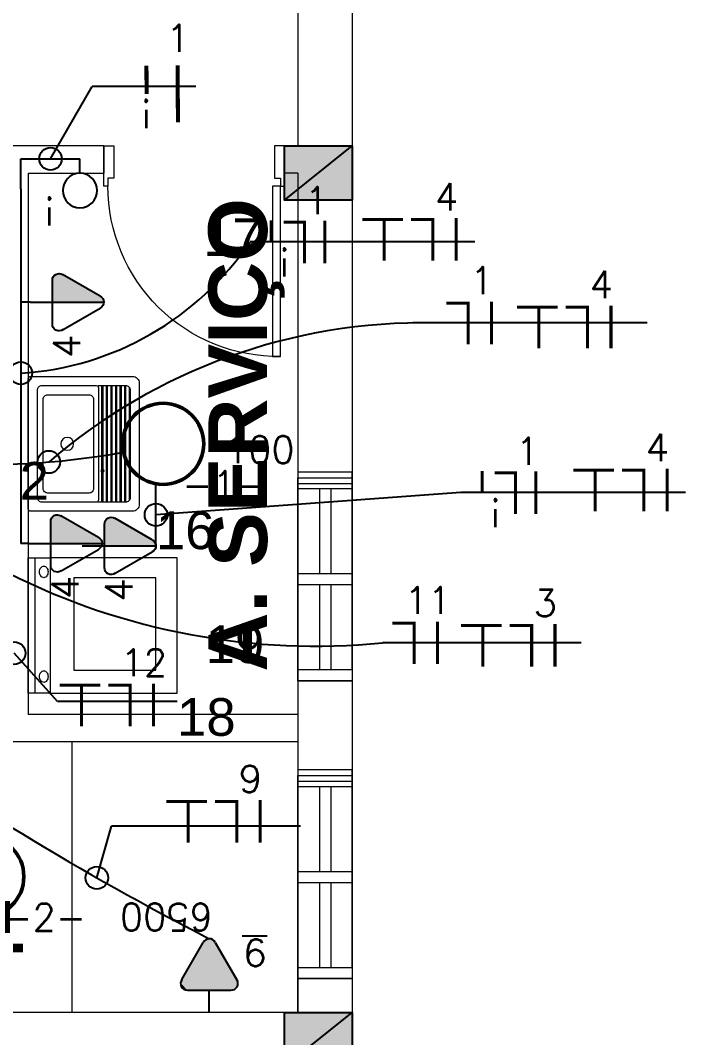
# Model space of a CAD drawing. Header units: millimetres. Extents: x 4360 to 8806, y 1896 to 3880.
# Drawn here: x 4435.689 to 4438.636, y 1940.1 to 1944.608 of the extents above; entities that cross this region are included whole.
import ezdxf
from ezdxf.enums import TextEntityAlignment as Align

# ---------------------------------------------------------------- set-up
doc = ezdxf.new("R2010")
doc.units = ezdxf.units.MM
doc.linetypes.add('ACAD_ISO03W100', pattern=[30, 12, -18])
doc.linetypes.add('Contínuo', pattern=[0])
for name, color, linetype, lineweight in [('C-Moveis', 7, 'Continuous', 5), ('C-Paredes-Acessorios', 20, 'Continuous', 5), ('C-Peças-Diversos', 7, 'Continuous', 5), ('C-Portas', 7, 'Continuous', 5), ('C-Texto', 4, 'Continuous', 9), ('ILUMINAÇÃO', 1, 'Contínuo', 50), ('TOMADAS', 1, 'Continuous', 25)]:
    doc.layers.add(name, color=color, linetype=linetype, lineweight=lineweight)
doc.layers.add('C-Pilares', color=7, linetype='Continuous', plot=False)
for name, color, linetype in [('CIRCUITOS', 255, 'Continuous'), ('Eletrodutos', 4, 'Continuous'), ('INTERRUPTORES', 1, 'Continuous')]:
    doc.layers.add(name, color=color, linetype=linetype)
doc.styles.add('BOLD', font='arialbd.ttf')
doc.styles.add('RomanS', font='romans.shx')
doc.styles.get("Standard").update_dxf_attribs({"font": 'arial.ttf'})

# ---------------------------------------------------------------- blocks, each defined once
blk = doc.blocks.new('tanque_05')
for p, q in [((-0.2585, -0.3249), (0.2585, -0.3249)), ((0.2585, -0.331), (-0.2585, -0.331)), ((-0.2585, -0.3452), (0.2585, -0.3452)), ((0.2585, -0.3513), (-0.2585, -0.3513)), ((-0.2585, -0.3654), (0.2585, -0.3654)), ((0.2585, -0.3715), (-0.2585, -0.3715)), ((-0.2585, -0.3857), (0.2585, -0.3857)), ((0.2585, -0.3918), (-0.2585, -0.3918)), ((-0.2585, -0.406), (0.2585, -0.406)), ((0.2585, -0.4121), (-0.2585, -0.4121)), ((-0.2585, -0.4263), (0.2585, -0.4263)), ((-0.251, -0.4465), (0.251, -0.4465))]:
    blk.add_line(p, q)
for points in [[(-0.2686, -0.4916), (0.2686, -0.4916, 0.414214), (0.299, -0.4612), (0.299, -0.0101, 0.414214), (0.2889, 0), (-0.2889, 0, 0.414214), (-0.299, -0.0101), (-0.299, -0.4612, 0.414214)], [(-0.1977, -0.2889), (0.1977, -0.2889, 0.414214), (0.2179, -0.2686), (0.2179, -0.0862, 0.414214), (0.1977, -0.0659), (-0.1977, -0.0659, 0.414214), (-0.2179, -0.0862), (-0.2179, -0.2686, 0.414214)]]:
    blk.add_lwpolyline(points, format="xyb", close=True)
for points in [[(0.2585, -0.2807), (0.2585, -0.0608, 0.414214), (0.2382, -0.0405), (-0.2382, -0.0405, 0.414214), (-0.2585, -0.0608), (-0.2585, -0.2807)], [(-0.2585, -0.2822), (-0.2585, -0.3006, 0.414214), (-0.2484, -0.3107), (-0.2357, -0.3107), (0.2342, -0.3107), (0.2484, -0.3107, 0.414214), (0.2585, -0.3006), (0.2585, -0.2822)], [(-0.2585, -0.3092), (-0.2585, -0.4308, 0.414214), (-0.2382, -0.4511), (0.2382, -0.4511, 0.414214), (0.2585, -0.4308), (0.2585, -0.3092, 0.414214)]]:
    blk.add_lwpolyline(points, format="xyb")
blk.add_lwpolyline([(0.2584, -0.4323), (-0.2584, -0.4323)])
blk.add_circle((0, -0.1723), 0.0284)
blk = doc.blocks.new('maq. lavar _01')
for p, q in [((0.0331, 0.2953), (0.0331, -0.3042)), ((0.1305, 0.2953), (0.0331, 0.2953)), ((0.0631, 0.2953), (0.0631, -0.3042)), ((0.1305, 0.2953), (0.692, 0.2953)), ((0.1305, -0.3042), (0.1305, 0.2953)), ((0.692, 0.2953), (0.692, -0.3042)), ((0.0331, -0.3042), (0.1305, -0.3042)), ((0.692, -0.3042), (0.1305, -0.3042)), ((0.6478, -0.3042), (0.6321, -0.3042))]:
    blk.add_line(p, q)
for points in [[(0.1017, 0.2468, 0.130158), (0.0948, 0.245, 0.106469), (0.0884, 0.2392, 0.084248), (0.0844, 0.2312, 0.073281), (0.0829, 0.221, 0.073281), (0.0844, 0.2108, 0.084248), (0.0884, 0.2028, 0.106469), (0.0948, 0.197, 0.130158), (0.1017, 0.1952, 0.130158), (0.1085, 0.197, 0.106469), (0.1149, 0.2028, 0.084248), (0.1189, 0.2108, 0.073281), (0.1204, 0.221, 0.073281), (0.1189, 0.2312, 0.084248), (0.1149, 0.2392, 0.106469), (0.1085, 0.245, 0.130158)], [(0.1017, -0.217, 0.130158), (0.0948, -0.2188, 0.106469), (0.0884, -0.2246, 0.084248), (0.0844, -0.2326, 0.073281), (0.0829, -0.2428, 0.073281), (0.0844, -0.253, 0.084248), (0.0884, -0.261, 0.106469), (0.0948, -0.2668, 0.130158), (0.1017, -0.2686, 0.130158), (0.1085, -0.2668, 0.106469), (0.1149, -0.261, 0.084248), (0.1189, -0.253, 0.073281), (0.1204, -0.2428, 0.073281), (0.1189, -0.2326, 0.084248), (0.1149, -0.2246, 0.106469), (0.1085, -0.2188, 0.130158)]]:
    blk.add_lwpolyline(points, format="xyb", close=True)
blk.add_lwpolyline([(0.2353, -0.217), (0.2353, 0.1929), (0.5986, 0.1929), (0.5986, -0.217)], close=True)
blk = doc.blocks.new('d9-2')
at = {"layer": 'C-Portas'}
for p, q in [((-0.06, 0.2), (-0.06, 1.05)), ((-0.06, 1.05), (-0.02, 1.05)), ((-0.02, 1.05), (-0.02, 0.2)), ((-0.88, 0.2), (-0.9, 0.2)), ((-0.9, 0.2), (-0.9, 0)), ((-0.88, 0.16), (-0.88, 0.2)), ((-0.85, 0.16), (-0.88, 0.16)), ((-0.85, 0), (-0.85, 0.16)), ((-0.02, 0.2), (-0.06, 0.2)), ((-0.05, 0), (-0.05, 0.16)), ((-0.05, 0.16), (-0.02, 0.16)), ((-0.02, 0.16), (-0.02, 0.2)), ((-0.02, 0.2), (0, 0.2)), ((0, 0.2), (0, 0)), ((-0.9, 0), (-0.85, 0)), ((0, 0), (-0.05, 0))]:
    blk.add_line(p, q, dxfattribs=at)
blk.add_arc((-0.0299, 0.2), 0.8501, 89.3299, 180, dxfattribs=at)
blk = doc.blocks.new('A$C2A3D30EB')
at = {"layer": 'C-Pilares'}
for color, points in [(6, [(0, 0), (24, 30), (0, 30)]), (6, [(24, 30), (0, 30), (0, 0)]), (135, [(24, 30), (0, 0), (24, 0)])]:
    blk.add_hatch(color=color, dxfattribs=at).paths.add_polyline_path(points)
blk.add_line((24, 30), (0, 0), dxfattribs=at)
at = {"layer": 'C-Pilares', "color": 7}
blk.add_lwpolyline([(0, 0), (24, 0), (24, 30), (0, 30)], close=True, dxfattribs=at)
blk = doc.blocks.new('A$C0BD3781F')
blk.add_circle((0.36, 0.36), 0.36)
at = {"style": 'RomanS', "flags": 8}
for tag, p in [('001', (0.1884, 0.4722)), ('009', (0.5021, 0.4744)), ('020', (0.3557, 0.2322))]:
    blk.add_attdef(tag, text='', height=0.16, dxfattribs=at).set_placement(p, align=Align.MIDDLE_CENTER)
blk = doc.blocks.new('Ir1s01')
blk.add_circle((0, 1.017), 1.017)
at = {"style": 'RomanS', "flags": 8}
blk.add_attdef('009', text='', height=1.6, dxfattribs=at).set_placement((1.811, 2.295), align=Align.MIDDLE_CENTER)
blk = doc.blocks.new('TEMED02')
for p, q in [((0, 1.32), (0, 4.36)), ((-1.617, 1.949), (-0.353, 4.139)), ((0.353, 4.139), (1.631, 1.925)), ((-1.297, 1.32), (1.28, 1.32)), ((0, 0), (0, 1.32))]:
    blk.add_line(p, q)
for centre, start, end in [((0, 3.967), 26.04787, 153.95213), ((-1.302, 1.713), 143.13324, 270.77697), ((1.3, 1.713), 267.18113, 32.56886)]:
    blk.add_arc(centre, 0.393, start, end)
at = {"linetype": 'Continuous'}
for points in [[(0, 4.36), (1.631, 1.925), (0.208, 4.3)], [(1.631, 1.925), (0, 4.36), (1.693, 1.721)], [(0, 1.32), (1.693, 1.721), (0, 4.36)], [(0.353, 4.139), (0.208, 4.3), (1.631, 1.925)], [(1.693, 1.721), (0, 1.32), (1.64, 1.516)], [(1.28, 1.32), (1.64, 1.516), (0, 1.32)], [(1.64, 1.516), (1.28, 1.32), (1.487, 1.367)]]:
    blk.add_solid(points, dxfattribs=at)
at = {"style": 'RomanS', "flags": 8}
for tag, p in [('020', (-4.961, 2.195)), ('001', (3.391, 2.166))]:
    blk.add_attdef(tag, text='', height=1.6, dxfattribs=at).set_placement(p, align=Align.MIDDLE_CENTER)
blk = doc.blocks.new('TEALT03')
for p, q in [((-1.617, 1.949), (-0.353, 4.139)), ((0.353, 4.139), (1.631, 1.925)), ((-1.297, 1.32), (1.28, 1.32)), ((0, 0), (0, 1.32))]:
    blk.add_line(p, q)
for centre, start, end in [((0, 3.967), 26.04787, 153.95213), ((-1.302, 1.713), 143.13324, 270.77697), ((1.3, 1.713), 267.18113, 32.56886)]:
    blk.add_arc(centre, 0.393, start, end)
at = {"linetype": 'Continuous'}
for points in [[(-0.353, 4.139), (1.64, 1.516), (-0.208, 4.3)], [(-0.208, 4.3), (1.693, 1.721), (0, 4.36)], [(1.693, 1.721), (-0.208, 4.3), (1.64, 1.516)], [(0, 4.36), (1.631, 1.925), (0.208, 4.3)], [(1.631, 1.925), (0, 4.36), (1.693, 1.721)], [(0.353, 4.139), (0.208, 4.3), (1.631, 1.925)], [(-1.617, 1.949), (1.487, 1.367), (-0.353, 4.139)], [(1.64, 1.516), (-0.353, 4.139), (1.487, 1.367)], [(-1.694, 1.75), (1.28, 1.32), (-1.617, 1.949)], [(1.487, 1.367), (-1.617, 1.949), (1.28, 1.32)], [(1.28, 1.32), (-1.694, 1.75), (-1.307, 1.32)], [(-1.655, 1.54), (-1.307, 1.32), (-1.694, 1.75)], [(-1.307, 1.32), (-1.655, 1.54), (-1.512, 1.381)]]:
    blk.add_solid(points, dxfattribs=at)
at = {"style": 'RomanS', "flags": 8}
for tag, p in [('020', (-4.819, 2.032)), ('001', (3.506, 2.072))]:
    blk.add_attdef(tag, text='', height=1.6, dxfattribs=at).set_placement(p, align=Align.MIDDLE_CENTER)
blk = doc.blocks.new('FNT')
at = {"const_width": 0.24}
for points in [[(0.12, 1.68), (0.12, -1.68)], [(1.84, 1.56), (3.68, 1.56)], [(4.32, 1.56), (7.52, 1.56)], [(1.96, 1.44), (1.96, -1.68)], [(5.8, 1.44), (5.8, -1.68)]]:
    blk.add_lwpolyline(points, dxfattribs=at)
at = {"style": 'RomanS', "flags": 8}
blk.add_attdef('001', text='', height=1.6, dxfattribs=at).set_placement((0.888, 3.343), align=Align.MIDDLE_CENTER)
blk = doc.blocks.new('A$C27EA2FDF')
at = {"const_width": 0.009}
for points in [[(0.0398, 0.126), (0.0398, 0)], [(0.1043, 0.1215), (0.1733, 0.1215)], [(0.1088, 0.117), (0.1088, 0)]]:
    blk.add_lwpolyline(points, dxfattribs=at)
at = {"style": 'RomanS', "flags": 8}
blk.add_attdef('001', text='', height=0.06, dxfattribs=at).set_placement((0.0686, 0.1884), align=Align.MIDDLE_CENTER)
blk = doc.blocks.new('FNR')
at = {"const_width": 0.24}
for points in [[(0.12, 1.68), (0.12, -1.68)], [(1.72, 1.68), (1.72, -1.68)], [(1.76, 1.56), (3.36, 1.56)], [(4.348, 1.697), (4.348, 0.017)]]:
    blk.add_lwpolyline(points, dxfattribs=at)
at = {"style": 'RomanS', "flags": 8}
for tag, p in [('001', (0.787, 3.267)), ('009', (4.35, -1.654))]:
    blk.add_attdef(tag, text='', height=1.6, dxfattribs=at).set_placement(p, align=Align.MIDDLE_CENTER)
blk = doc.blocks.new('A$C3508442B')
at = {"const_width": 0.024}
for points in [[(0.2619, 0.2242), (0.5919, 0.1608)], [(0.2272, 0.0435), (0.3922, 0.0118)]]:
    blk.add_lwpolyline(points, dxfattribs=at)
at = {"style": 'RomanS', "flags": 8}
for tag, p in [('009', (0.6337, 0.3286)), ('001', (0.1047, 0.2577))]:
    blk.add_attdef(tag, text='', height=0.16, rotation=79, dxfattribs=at).set_placement(p, align=Align.MIDDLE_CENTER)

msp = doc.modelspace()

# ---------------------------------------------------------------- linework, layer by layer
at = {"layer": 'C-Paredes-Acessorios'}
for p, q in [((4437.15851, 1949.63158), (4437.15851, 1940.21158)), ((4437.15851, 1949.63158), (4437.15851, 1940.21158)), ((4436.91851, 1949.39158), (4436.91851, 1944.05158)), ((4436.05851, 1944.05158), (4435.6039, 1944.05158)), ((4436.05851, 1944.05158), (4435.6039, 1944.05158)), ((4436.05851, 1944.05158), (4436.05851, 1943.93158)), ((4437.15851, 1944.05158), (4436.85851, 1944.05158)), ((4436.85851, 1944.05158), (4436.85851, 1943.93158)), ((4437.15851, 1944.05158), (4436.91851, 1944.05158)), ((4435.7239, 1943.93158), (4435.7239, 1941.53158)), ((4435.7239, 1943.93158), (4436.05851, 1943.93158)), ((4435.7239, 1943.93158), (4435.7239, 1941.53158)), ((4435.7239, 1943.93158), (4436.05851, 1943.93158)), ((4436.91851, 1943.93158), (4436.85851, 1943.93158)), ((4436.91851, 1943.93158), (4436.91851, 1941.28658)), ((4436.91851, 1943.81158), (4436.91851, 1941.28658)), ((4436.91851, 1942.58158), (4437.15851, 1942.58158)), ((4436.91851, 1942.58158), (4437.15851, 1942.58158)), ((4436.91851, 1942.58158), (4437.15851, 1942.58158)), ((4436.91851, 1942.58158), (4437.15851, 1942.58158)), ((4436.91851, 1942.58158), (4437.15851, 1942.58158)), ((4436.91851, 1941.73158), (4436.91851, 1942.58158)), ((4436.91851, 1942.58158), (4437.15851, 1942.58158)), ((4436.91851, 1942.58158), (4437.15851, 1942.58158)), ((4436.91851, 1942.58158), (4437.15851, 1942.58158)), ((4436.91851, 1942.58158), (4437.15851, 1942.58158)), ((4436.91851, 1942.58158), (4437.15851, 1942.58158)), ((4436.91851, 1942.58158), (4437.15851, 1942.58158)), ((4436.91851, 1941.73158), (4436.91851, 1942.58158)), ((4436.91851, 1942.58158), (4437.15851, 1942.58158)), ((4437.15851, 1941.73158), (4437.15851, 1942.58158)), ((4437.15851, 1941.73158), (4437.15851, 1942.58158)), ((4436.91851, 1942.55658), (4437.15851, 1942.55658)), ((4436.91851, 1942.55658), (4437.15851, 1942.55658)), ((4437.01351, 1941.75658), (4437.01351, 1941.73158)), ((4437.01351, 1941.75658), (4437.01351, 1941.73158)), ((4437.06351, 1941.75658), (4437.06351, 1941.73158)), ((4437.06351, 1941.75658), (4437.06351, 1941.73158)), ((4436.91851, 1941.70658), (4436.91851, 1941.70658)), ((4436.91851, 1941.70658), (4436.91851, 1941.70658)), ((4436.91851, 1941.68158), (4437.15851, 1941.68158)), ((4436.91851, 1941.68158), (4437.15851, 1941.68158)), ((4436.91851, 1941.68158), (4437.15851, 1941.68158)), ((4436.91851, 1941.68158), (4437.15851, 1941.68158)), ((4436.91851, 1941.68158), (4437.15851, 1941.68158)), ((4436.91851, 1941.68158), (4437.15851, 1941.68158)), ((4436.91851, 1941.68158), (4437.15851, 1941.68158)), ((4436.91851, 1941.68158), (4437.15851, 1941.68158)), ((4436.91851, 1941.68158), (4437.15851, 1941.68158)), ((4436.91851, 1941.68158), (4437.15851, 1941.68158)), ((4436.91851, 1941.68158), (4437.15851, 1941.68158)), ((4436.91851, 1941.68158), (4437.15851, 1941.68158)), ((4436.91851, 1941.68158), (4437.15851, 1941.68158)), ((4436.91851, 1941.68158), (4437.15851, 1941.68158)), ((4436.91851, 1941.68158), (4437.15851, 1941.68158)), ((4436.91851, 1941.68158), (4437.15851, 1941.68158)), ((4436.91851, 1941.68158), (4437.15851, 1941.68158)), ((4436.91851, 1941.68158), (4437.15851, 1941.68158)), ((4436.91851, 1941.68158), (4437.15851, 1941.68158)), ((4436.91851, 1941.68158), (4437.15851, 1941.68158)), ((4436.91851, 1941.68158), (4437.15851, 1941.68158)), ((4436.91851, 1941.68158), (4437.15851, 1941.68158)), ((4436.91851, 1941.68158), (4437.15851, 1941.68158)), ((4436.91851, 1941.68158), (4437.15851, 1941.68158)), ((4436.91851, 1941.68158), (4437.15851, 1941.68158)), ((4436.91851, 1941.68158), (4437.15851, 1941.68158)), ((4436.91851, 1941.68158), (4437.15851, 1941.68158)), ((4436.91851, 1941.68158), (4437.15851, 1941.68158)), ((4436.91851, 1941.68158), (4437.15851, 1941.68158)), ((4436.91851, 1941.68158), (4437.15851, 1941.68158)), ((4436.91851, 1941.68158), (4437.15851, 1941.68158)), ((4436.91851, 1941.68158), (4437.15851, 1941.68158)), ((4436.91851, 1941.68158), (4437.15851, 1941.68158)), ((4436.91851, 1941.68158), (4437.15851, 1941.68158)), ((4437.15851, 1941.70658), (4437.15851, 1941.70658)), ((4437.15851, 1941.70658), (4437.15851, 1941.70658)), ((4437.15851, 1941.70658), (4437.15851, 1941.70658)), ((4437.15851, 1941.70658), (4437.15851, 1941.70658)), ((4437.15851, 1941.70658), (4437.15851, 1941.70658)), ((4437.15851, 1941.70658), (4437.15851, 1941.70658)), ((4437.15851, 1941.70658), (4437.15851, 1941.70658)), ((4437.15851, 1941.70658), (4437.15851, 1941.70658)), ((4437.15851, 1941.70658), (4437.15851, 1941.70658)), ((4437.15851, 1941.70658), (4437.15851, 1941.70658)), ((4437.15851, 1941.70658), (4437.15851, 1941.70658)), ((4437.15851, 1941.70658), (4437.15851, 1941.70658)), ((4436.91851, 1941.53158), (4435.7239, 1941.53158)), ((4436.91851, 1941.53158), (4435.7239, 1941.53158)), ((4436.91851, 1941.41158), (4433.07851, 1941.41158)), ((4436.91851, 1941.41158), (4433.07851, 1941.41158)), ((4435.91851, 1940.21158), (4435.91851, 1941.41158)), ((4435.91851, 1940.21158), (4435.91851, 1941.41158)), ((4436.91851, 1941.26158), (4437.15851, 1941.26158)), ((4436.91851, 1941.26158), (4437.15851, 1941.26158)), ((4436.91851, 1941.26158), (4437.15851, 1941.26158)), ((4436.91851, 1941.26158), (4437.15851, 1941.26158)), ((4436.91851, 1941.26158), (4437.15851, 1941.26158)), ((4436.91851, 1940.41158), (4436.91851, 1941.26158)), ((4436.91851, 1941.26158), (4437.15851, 1941.26158)), ((4436.91851, 1941.26158), (4437.15851, 1941.26158)), ((4436.91851, 1941.26158), (4437.15851, 1941.26158)), ((4436.91851, 1941.26158), (4437.15851, 1941.26158)), ((4436.91851, 1941.26158), (4437.15851, 1941.26158)), ((4436.91851, 1941.26158), (4437.15851, 1941.26158)), ((4436.91851, 1940.41158), (4436.91851, 1941.26158)), ((4436.91851, 1941.26158), (4437.15851, 1941.26158)), ((4436.91851, 1941.23658), (4436.91851, 1940.21158)), ((4436.91851, 1941.23658), (4437.15851, 1941.23658)), ((4436.91851, 1941.23658), (4436.91851, 1940.21158)), ((4436.91851, 1941.23658), (4437.15851, 1941.23658)), ((4437.15851, 1940.41158), (4437.15851, 1941.26158)), ((4437.15851, 1940.41158), (4437.15851, 1941.26158)), ((4437.15851, 1941.23658), (4437.15851, 1938.89658)), ((4437.15851, 1941.23658), (4437.15851, 1938.89658)), ((4437.01351, 1940.43658), (4437.01351, 1940.41158)), ((4437.01351, 1940.43658), (4437.01351, 1940.41158)), ((4437.06351, 1940.43658), (4437.06351, 1940.41158)), ((4437.06351, 1940.43658), (4437.06351, 1940.41158)), ((4436.91851, 1940.38658), (4436.91851, 1940.38658)), ((4436.91851, 1940.38658), (4436.91851, 1940.38658)), ((4437.15851, 1940.38658), (4437.15851, 1940.38658)), ((4437.15851, 1940.38658), (4437.15851, 1940.38658)), ((4437.15851, 1940.38658), (4437.15851, 1940.38658)), ((4437.15851, 1940.38658), (4437.15851, 1940.38658)), ((4437.15851, 1940.38658), (4437.15851, 1940.38658)), ((4437.15851, 1940.38658), (4437.15851, 1940.38658)), ((4437.15851, 1940.38658), (4437.15851, 1940.38658)), ((4437.15851, 1940.38658), (4437.15851, 1940.38658)), ((4437.15851, 1940.38658), (4437.15851, 1940.38658)), ((4437.15851, 1940.38658), (4437.15851, 1940.38658)), ((4437.15851, 1940.38658), (4437.15851, 1940.38658)), ((4437.15851, 1940.38658), (4437.15851, 1940.38658)), ((4436.91851, 1940.21158), (4436.91851, 1940.36158)), ((4436.91851, 1940.36158), (4437.15851, 1940.36158)), ((4436.91851, 1940.36158), (4437.15851, 1940.36158)), ((4436.91851, 1940.36158), (4437.15851, 1940.36158)), ((4436.91851, 1940.36158), (4437.15851, 1940.36158)), ((4436.91851, 1940.36158), (4437.15851, 1940.36158)), ((4436.91851, 1940.36158), (4437.15851, 1940.36158)), ((4436.91851, 1940.36158), (4437.15851, 1940.36158)), ((4436.91851, 1940.36158), (4437.15851, 1940.36158)), ((4436.91851, 1940.36158), (4437.15851, 1940.36158)), ((4436.91851, 1940.36158), (4437.15851, 1940.36158)), ((4436.91851, 1940.36158), (4437.15851, 1940.36158)), ((4436.91851, 1940.36158), (4437.15851, 1940.36158)), ((4436.91851, 1940.36158), (4437.15851, 1940.36158)), ((4436.91851, 1940.36158), (4437.15851, 1940.36158)), ((4436.91851, 1940.36158), (4437.15851, 1940.36158)), ((4436.91851, 1940.36158), (4437.15851, 1940.36158)), ((4436.91851, 1940.36158), (4437.15851, 1940.36158)), ((4436.91851, 1940.21158), (4436.91851, 1940.36158)), ((4436.91851, 1940.36158), (4437.15851, 1940.36158)), ((4436.91851, 1940.36158), (4437.15851, 1940.36158)), ((4436.91851, 1940.36158), (4437.15851, 1940.36158)), ((4436.91851, 1940.36158), (4437.15851, 1940.36158)), ((4436.91851, 1940.36158), (4437.15851, 1940.36158)), ((4436.91851, 1940.36158), (4437.15851, 1940.36158)), ((4436.91851, 1940.36158), (4437.15851, 1940.36158)), ((4436.91851, 1940.36158), (4437.15851, 1940.36158)), ((4436.91851, 1940.36158), (4437.15851, 1940.36158)), ((4436.91851, 1940.36158), (4437.15851, 1940.36158)), ((4436.91851, 1940.36158), (4437.15851, 1940.36158)), ((4436.91851, 1940.36158), (4437.15851, 1940.36158)), ((4436.91851, 1940.36158), (4437.15851, 1940.36158)), ((4436.91851, 1940.36158), (4437.15851, 1940.36158)), ((4436.91851, 1940.36158), (4437.15851, 1940.36158)), ((4436.91851, 1940.36158), (4437.15851, 1940.36158)), ((4436.91851, 1940.36158), (4437.15851, 1940.36158)), ((4436.91851, 1940.21158), (4433.07851, 1940.21158)), ((4436.91851, 1940.21158), (4433.31851, 1940.21158)), ((4436.91851, 1940.21158), (4435.81851, 1940.21158)), ((4436.91851, 1940.21158), (4435.81851, 1940.21158))]:
    msp.add_line(p, q, dxfattribs=at)
at = {"layer": 'C-Paredes-Acessorios', "linetype": 'ACAD_ISO03W100'}
for p, q in [((4437.01351, 1942.53158), (4437.01351, 1942.15658)), ((4437.01351, 1942.53158), (4437.01351, 1942.15658)), ((4437.06351, 1942.53158), (4437.06351, 1942.15658)), ((4437.06351, 1942.53158), (4437.06351, 1942.15658)), ((4437.01351, 1942.10658), (4437.01351, 1941.73158)), ((4437.01351, 1942.10658), (4437.01351, 1941.73158)), ((4437.06351, 1942.10658), (4437.06351, 1941.73158)), ((4437.06351, 1942.10658), (4437.06351, 1941.73158)), ((4437.01351, 1941.21158), (4437.01351, 1940.83658)), ((4437.01351, 1941.21158), (4437.01351, 1940.83658)), ((4437.06351, 1941.21158), (4437.06351, 1940.83658)), ((4437.06351, 1941.21158), (4437.06351, 1940.83658)), ((4437.01351, 1940.78658), (4437.01351, 1940.41158)), ((4437.01351, 1940.78658), (4437.01351, 1940.41158)), ((4437.06351, 1940.78658), (4437.06351, 1940.41158)), ((4437.06351, 1940.78658), (4437.06351, 1940.41158))]:
    msp.add_line(p, q, dxfattribs=at)
at = {"layer": 'C-Paredes-Acessorios', "color": 3}
for points in [[(4437.15851, 1942.55658), (4437.15851, 1942.60658), (4436.91851, 1942.60658), (4436.91851, 1942.55658)], [(4437.15851, 1942.55658), (4437.15851, 1942.55658), (4437.15851, 1942.60658), (4436.91851, 1942.60658), (4436.91851, 1942.55658)], [(4437.15851, 1942.55658), (4437.15851, 1942.60658), (4436.91851, 1942.60658), (4436.91851, 1942.55658)], [(4437.15851, 1942.55658), (4437.15851, 1942.55658), (4437.15851, 1942.60658), (4436.91851, 1942.60658), (4436.91851, 1942.55658)], [(4437.15851, 1941.23658), (4437.15851, 1941.28658), (4436.91851, 1941.28658), (4436.91851, 1941.23658)], [(4437.15851, 1941.23658), (4437.15851, 1941.23658), (4437.15851, 1941.28658), (4436.91851, 1941.28658), (4436.91851, 1941.23658)], [(4437.15851, 1941.23658), (4437.15851, 1941.28658), (4436.91851, 1941.28658), (4436.91851, 1941.23658)], [(4437.15851, 1941.23658), (4437.15851, 1941.23658), (4437.15851, 1941.28658), (4436.91851, 1941.28658), (4436.91851, 1941.23658)]]:
    msp.add_lwpolyline(points, dxfattribs=at)
for points in [[(4436.91851, 1942.58158), (4437.15851, 1942.58158), (4437.15851, 1942.53158), (4436.91851, 1942.53158)], [(4436.91851, 1942.58158), (4437.15851, 1942.58158), (4437.15851, 1942.53158), (4436.91851, 1942.53158)], [(4436.91851, 1942.15658), (4437.15851, 1942.15658), (4437.15851, 1942.10658), (4436.91851, 1942.10658)], [(4436.91851, 1942.15658), (4437.15851, 1942.15658), (4437.15851, 1942.10658), (4436.91851, 1942.10658)], [(4436.91851, 1941.73158), (4437.15851, 1941.73158), (4437.15851, 1941.68158), (4436.91851, 1941.68158)], [(4436.91851, 1941.73158), (4437.15851, 1941.73158), (4437.15851, 1941.68158), (4436.91851, 1941.68158)], [(4436.91851, 1941.26158), (4437.15851, 1941.26158), (4437.15851, 1941.21158), (4436.91851, 1941.21158)], [(4436.91851, 1941.26158), (4437.15851, 1941.26158), (4437.15851, 1941.21158), (4436.91851, 1941.21158)], [(4436.91851, 1940.83658), (4437.15851, 1940.83658), (4437.15851, 1940.78658), (4436.91851, 1940.78658)], [(4436.91851, 1940.83658), (4437.15851, 1940.83658), (4437.15851, 1940.78658), (4436.91851, 1940.78658)], [(4436.91851, 1940.41158), (4437.15851, 1940.41158), (4437.15851, 1940.36158), (4436.91851, 1940.36158)], [(4436.91851, 1940.41158), (4437.15851, 1940.41158), (4437.15851, 1940.36158), (4436.91851, 1940.36158)]]:
    msp.add_lwpolyline(points, close=True, dxfattribs=at)
at = {"layer": 'CIRCUITOS'}
for p, q in [((4435.82179, 1943.99442), (4436.00654, 1944.31458)), ((4436.46605, 1944.31458), (4436.00654, 1944.31458)), ((4437.70153, 1943.62605), (4436.70546, 1943.62605)), ((4438.46568, 1943.26737), (4437.42747, 1943.26737)), ((4437.63978, 1942.51536), (4436.2894, 1942.41693)), ((4438.63585, 1942.51536), (4437.63978, 1942.51536)), ((4438.1727, 1941.84951), (4437.29351, 1941.84951)), ((4435.85367, 1941.58981), (4435.66093, 1941.80367)), ((4436.38329, 1941.58981), (4435.85367, 1941.58981))]:
    msp.add_line(p, q, dxfattribs=at)
at = {"layer": 'CIRCUITOS', "linetype": 'Continuous'}
for p in [(4436.02779, 1940.80875), (4436.92966, 1941.03735)]:
    msp.add_line(p, (4436.09256, 1941.03735), dxfattribs=at)
at = {"layer": 'CIRCUITOS'}
for centre in [(4435.82179, 1943.99442), (4435.69096, 1943.04456), (4435.81481, 1942.65103), (4436.2894, 1942.41693), (4435.66093, 1941.80367), (4436.02779, 1940.80875)]:
    msp.add_circle(centre, 0.05, dxfattribs=at)
for centre, radius, start, end in [((4435.60652, 1944.36761), 1.32574, 273.65158, 325.98844), ((4437.47368, 1940.72851), 2.53928, 88.95709, 130.7898), ((4436.99837, 1944.86447), 3.02937, 243.27961, 275.59096)]:
    msp.add_arc(centre, radius, start, end, dxfattribs=at)
at = {"layer": 'Eletrodutos'}
for p, q in [((4435.69096, 1943.86122), (4435.69096, 1943.99442)), ((4435.69096, 1943.99442), (4435.95262, 1943.99442)), ((4435.95262, 1943.93158), (4435.95262, 1943.99442)), ((4435.69096, 1943.86122), (4435.69096, 1942.29039)), ((4435.73138, 1943.35954), (4435.69096, 1943.35954)), ((4436.2894, 1942.27945), (4436.2894, 1942.55442)), ((4435.7239, 1942.29039), (4435.69096, 1942.29039))]:
    msp.add_line(p, q, dxfattribs=at)
for centre, radius, start, end in [((4442.83418, 1952.75798), 13.75177, 226.888744, 242.693976), ((4435.53496, 1946.04214), 3.40264, 254.90594, 280.3288)]:
    msp.add_arc(centre, radius, start, end, dxfattribs=at)
at = {"layer": 'TOMADAS'}
msp.add_line((4436.78149, 1940.55033), (4436.67121, 1940.55033), dxfattribs=at)

# ---------------------------------------------------------------- block references
at = {"layer": 'C-Moveis', "xscale": -1, "rotation": 180}
msp.add_blockref('maq. lavar _01', (4435.69081, 1941.92151), dxfattribs=at)
msp.add_blockref('maq. lavar _01', (4435.69081, 1941.92151), dxfattribs=at)
at = {"layer": 'C-Paredes-Acessorios', "xscale": -0.01, "yscale": 0.01, "zscale": 0.01, "rotation": 90}
for p in [(4437.15851, 1944.05158), (4437.15851, 1944.05158), (4437.15851, 1940.21158), (4437.15851, 1940.21158)]:
    msp.add_blockref('A$C2A3D30EB', p, dxfattribs=at)
at = {"layer": 'C-Peças-Diversos', "xscale": -1, "rotation": 90}
msp.add_blockref('tanque_05', (4435.7239, 1942.73158), dxfattribs=at)
msp.add_blockref('tanque_05', (4435.7239, 1942.73158), dxfattribs=at)
at = {"layer": 'C-Portas', "linetype": 'Continuous', "xscale": -0.8888888888887596, "yscale": 0.8888888888887596, "zscale": 0.8888888888887596, "rotation": 180}
msp.add_blockref('d9-2', (4436.85851, 1944.05158), dxfattribs=at)
msp.add_blockref('d9-2', (4436.85851, 1944.05158), dxfattribs=at)
at = {"layer": 'CIRCUITOS', "lineweight": 30}
ref = msp.add_blockref('A$C3508442B', (4436.18191, 1944.56845), dxfattribs=dict(at, xscale=0.7499999999999991, yscale=0.7499999999999991, zscale=0.7499999999999991, rotation=281.2487109540815))
ref.add_attrib('009', 'i', dxfattribs={"layer": '0', "height": 0.12, "rotation": 0.24871, "style": 'RomanS', "flags": 8}).set_placement((4436.24534, 1944.1912), align=Align.MIDDLE_CENTER)
ref.add_attrib('001', '1', dxfattribs={"layer": '0', "height": 0.12, "rotation": 0.24871, "style": 'RomanS', "flags": 8}).set_placement((4436.3868, 1944.52914), align=Align.MIDDLE_CENTER)
at = {"layer": 'CIRCUITOS'}
ref = msp.add_blockref('FNR', (4437.04472, 1943.62605), dxfattribs=dict(at, xscale=-0.05624999999999998, yscale=0.05624999999999998, zscale=0.05624999999999998))
ref.add_attrib('001', '1', dxfattribs={"layer": '0', "height": 0.12, "style": 'RomanS'}).set_placement((4437.00044, 1943.80981), align=Align.MIDDLE_CENTER)
ref.add_attrib('009', 'i', dxfattribs={"layer": '0', "height": 0.12, "style": 'RomanS'}).set_placement((4436.85792, 1943.533), align=Align.MIDDLE_CENTER)
at = {"layer": 'CIRCUITOS', "lineweight": 30}
ref = msp.add_blockref('FNT', (4437.62653, 1943.63801), dxfattribs=dict(at, xscale=-0.05624999999918144, yscale=0.05624999999918144, zscale=0.05624999999918144))
ref.add_attrib('001', '4', dxfattribs={"layer": '0', "height": 0.12, "style": 'RomanS', "flags": 8}).set_placement((4437.5766, 1943.82604), align=Align.MIDDLE_CENTER)
at = {"layer": 'CIRCUITOS'}
ref = msp.add_blockref('A$C27EA2FDF', (4437.83572, 1943.17287), dxfattribs=dict(at, xscale=-1.5, yscale=1.5, zscale=1.5))
ref.add_attrib('001', '1', dxfattribs={"layer": '0', "height": 0.12, "style": 'RomanS', "flags": 8}).set_placement((4437.73286, 1943.4554), align=Align.MIDDLE_CENTER)
at = {"layer": 'CIRCUITOS', "lineweight": 30}
ref = msp.add_blockref('FNT', (4438.31192, 1943.2498), dxfattribs=dict(at, xscale=-0.05624999999918144, yscale=0.05624999999918144, zscale=0.05624999999918144))
ref.add_attrib('001', '4', dxfattribs={"layer": '0', "height": 0.12, "style": 'RomanS', "flags": 8}).set_placement((4438.26199, 1943.43783), align=Align.MIDDLE_CENTER)
ref = msp.add_blockref('FNT', (4438.56085, 1942.52733), dxfattribs=dict(at, xscale=-0.05624999999918144, yscale=0.05624999999918144, zscale=0.05624999999918144))
ref.add_attrib('001', '4', dxfattribs={"layer": '0', "height": 0.12, "style": 'RomanS', "flags": 8}).set_placement((4438.51092, 1942.71536), align=Align.MIDDLE_CENTER)
at = {"layer": 'CIRCUITOS'}
ref = msp.add_blockref('FNR', (4437.97904, 1942.51536), dxfattribs=dict(at, xscale=-0.05624999999999998, yscale=0.05624999999999998, zscale=0.05624999999999998))
ref.add_attrib('001', '1', dxfattribs={"layer": '0', "height": 0.12, "style": 'RomanS'}).set_placement((4437.93476, 1942.69913), align=Align.MIDDLE_CENTER)
ref.add_attrib('009', 'i', dxfattribs={"layer": '0', "height": 0.12, "style": 'RomanS'}).set_placement((4437.79224, 1942.42232), align=Align.MIDDLE_CENTER)
ref = msp.add_blockref('A$C27EA2FDF', (4437.59685, 1941.75527), dxfattribs=dict(at, xscale=-1.5, yscale=1.5, zscale=1.5))
ref.add_attrib('001', '11', dxfattribs={"layer": '0', "height": 0.12, "style": 'RomanS', "flags": 8}).set_placement((4437.49399, 1942.0378), align=Align.MIDDLE_CENTER)
at = {"layer": 'CIRCUITOS', "lineweight": 30}
ref = msp.add_blockref('FNT', (4438.06387, 1941.83831), dxfattribs=dict(at, xscale=-0.05624999999918144, yscale=0.05624999999918144, zscale=0.05624999999918144))
ref.add_attrib('001', '3', dxfattribs={"layer": '0', "height": 0.12, "style": 'RomanS', "flags": 8}).set_placement((4438.01394, 1942.02634), align=Align.MIDDLE_CENTER)
ref = msp.add_blockref('FNT', (4436.28566, 1941.57436), dxfattribs=dict(at, xscale=-0.05624999999918144, yscale=0.05624999999918144, zscale=0.05624999999918144))
ref.add_attrib('001', '12', dxfattribs={"layer": '0', "height": 0.12, "style": 'RomanS', "flags": 8}).set_placement((4436.23573, 1941.7624), align=Align.MIDDLE_CENTER)
ref = msp.add_blockref('FNT', (4436.75774, 1941.0587), dxfattribs=dict(at, xscale=-0.05624999999918144, yscale=0.05624999999918144, zscale=0.05624999999918144))
ref.add_attrib('001', '9', dxfattribs={"layer": '0', "height": 0.12, "style": 'RomanS', "flags": 8}).set_placement((4436.70781, 1941.24673), align=Align.MIDDLE_CENTER)
at = {"layer": 'ILUMINAÇÃO'}
ref = msp.add_blockref('A$C0BD3781F', (4436.50118, 1942.91158), dxfattribs=dict(at, xscale=0.5, yscale=0.5, zscale=0.5, rotation=180))
ref.add_attrib('020', '100', dxfattribs={"layer": '0', "height": 0.12, "style": 'RomanS', "flags": 8}).set_placement((4436.74939, 1942.70585), align=Align.MIDDLE_CENTER)
ref.add_attrib('009', 'i', dxfattribs={"layer": '0', "height": 0.12, "style": 'RomanS', "flags": 8}).set_placement((4436.05121, 1942.55158), align=Align.MIDDLE_CENTER)
ref.add_attrib('001', '-1-', dxfattribs={"layer": '0', "height": 0.12, "style": 'RomanS', "flags": 8}).set_placement((4436.59121, 1942.55158), align=Align.MIDDLE_CENTER)
ref = msp.add_blockref('A$C0BD3781F', (4435.7042, 1940.99403), dxfattribs=dict(at, xscale=0.5, yscale=0.5, zscale=0.5, rotation=180))
ref.add_attrib('020', '50', dxfattribs={"layer": '0', "height": 0.12, "style": 'RomanS', "flags": 8}).set_placement((4435.21413, 1940.91305), align=Align.MIDDLE_CENTER)
ref.add_attrib('009', 'g', dxfattribs={"layer": '0', "height": 0.12, "style": 'RomanS', "flags": 8}).set_placement((4435.25422, 1940.63403), align=Align.MIDDLE_CENTER)
ref.add_attrib('001', '-2-', dxfattribs={"layer": '0', "height": 0.12, "style": 'RomanS', "flags": 8}).set_placement((4435.79422, 1940.63403), align=Align.MIDDLE_CENTER)
at = {"layer": 'INTERRUPTORES'}
ref = msp.add_blockref('Ir1s01', (4435.95262, 1943.77793), dxfattribs=dict(at, xscale=-0.0749999999989086, yscale=0.0749999999989086, zscale=0.0749999999989086))
ref.add_attrib('009', 'i', dxfattribs={"layer": '0', "height": 0.12, "style": 'RomanS', "flags": 8}).set_placement((4435.81679, 1943.7588), align=Align.MIDDLE_CENTER)
at = {"layer": 'TOMADAS'}
ref = msp.add_blockref('TEMED02', (4435.73138, 1943.35954), dxfattribs=dict(at, xscale=-0.07500000006984917, yscale=0.07500000006984917, zscale=0.07500000006984917, rotation=270))
ref.add_attrib('001', '4', dxfattribs={"layer": '0', "height": 0.12, "rotation": 90, "style": 'RomanS', "flags": 8}).set_placement((4435.89385, 1943.16422), align=Align.MIDDLE_CENTER)
ref = msp.add_blockref('TEMED02', (4435.7239, 1942.29039), dxfattribs=dict(at, xscale=-0.07500000006984917, yscale=0.07500000006984917, zscale=0.07500000006984917, rotation=270))
ref.add_attrib('001', '4', dxfattribs={"layer": '0', "height": 0.12, "rotation": 90, "style": 'RomanS', "flags": 8}).set_placement((4435.88638, 1942.09508), align=Align.MIDDLE_CENTER)
ref = msp.add_blockref('TEMED02', (4435.9624, 1942.27945), dxfattribs=dict(at, xscale=-0.07500000006984917, yscale=0.07500000006984917, zscale=0.07500000006984917, rotation=270))
ref.add_attrib('001', '4', dxfattribs={"layer": '0', "height": 0.12, "rotation": 90, "style": 'RomanS', "flags": 8}).set_placement((4436.12488, 1942.08414), align=Align.MIDDLE_CENTER)
ref = msp.add_blockref('TEALT03', (4436.52565, 1940.21158), dxfattribs=dict(at, xscale=0.07500000000000001, yscale=0.07500000000000001, zscale=0.07500000000000001))
ref.add_attrib('001', '9', dxfattribs={"layer": '0', "height": 0.12, "rotation": 180, "style": 'RomanS'}).set_placement((4436.72763, 1940.47601), align=Align.MIDDLE_CENTER)
ref.add_attrib('020', '6500', dxfattribs={"layer": '0', "height": 0.12, "rotation": 180, "style": 'RomanS'}).set_placement((4436.33524, 1940.63489), align=Align.MIDDLE_CENTER)

# ---------------------------------------------------------------- texts
at = {"layer": 'C-Texto', "style": 'BOLD'}
msp.add_text('A. SERVIÇO', height=0.26, rotation=90, dxfattribs=at).set_placement((4436.78168, 1941.72188))
msp.add_text('WC 1', height=0.26, dxfattribs=at).set_placement((4434.80237, 1940.47854))
at = {"layer": 'Eletrodutos', "attachment_point": 3}
for s, insert, char_height in [('17', (4436.75794, 1943.73161), 0.167023), ('2', (4435.81481, 1942.65103), 0.16702), ('16', (4436.54892, 1942.43186), 0.167023), ('19', (4436.76913, 1941.92722), 0.167023), ('18', (4436.64232, 1941.6047), 0.167023)]:
    msp.add_mtext_dynamic_manual_height_columns(s, width=0.2590259, gutter_width=0.83512, heights=[0], dxfattribs=dict(at, insert=insert, char_height=char_height))

doc.saveas('drawing.dxf')
